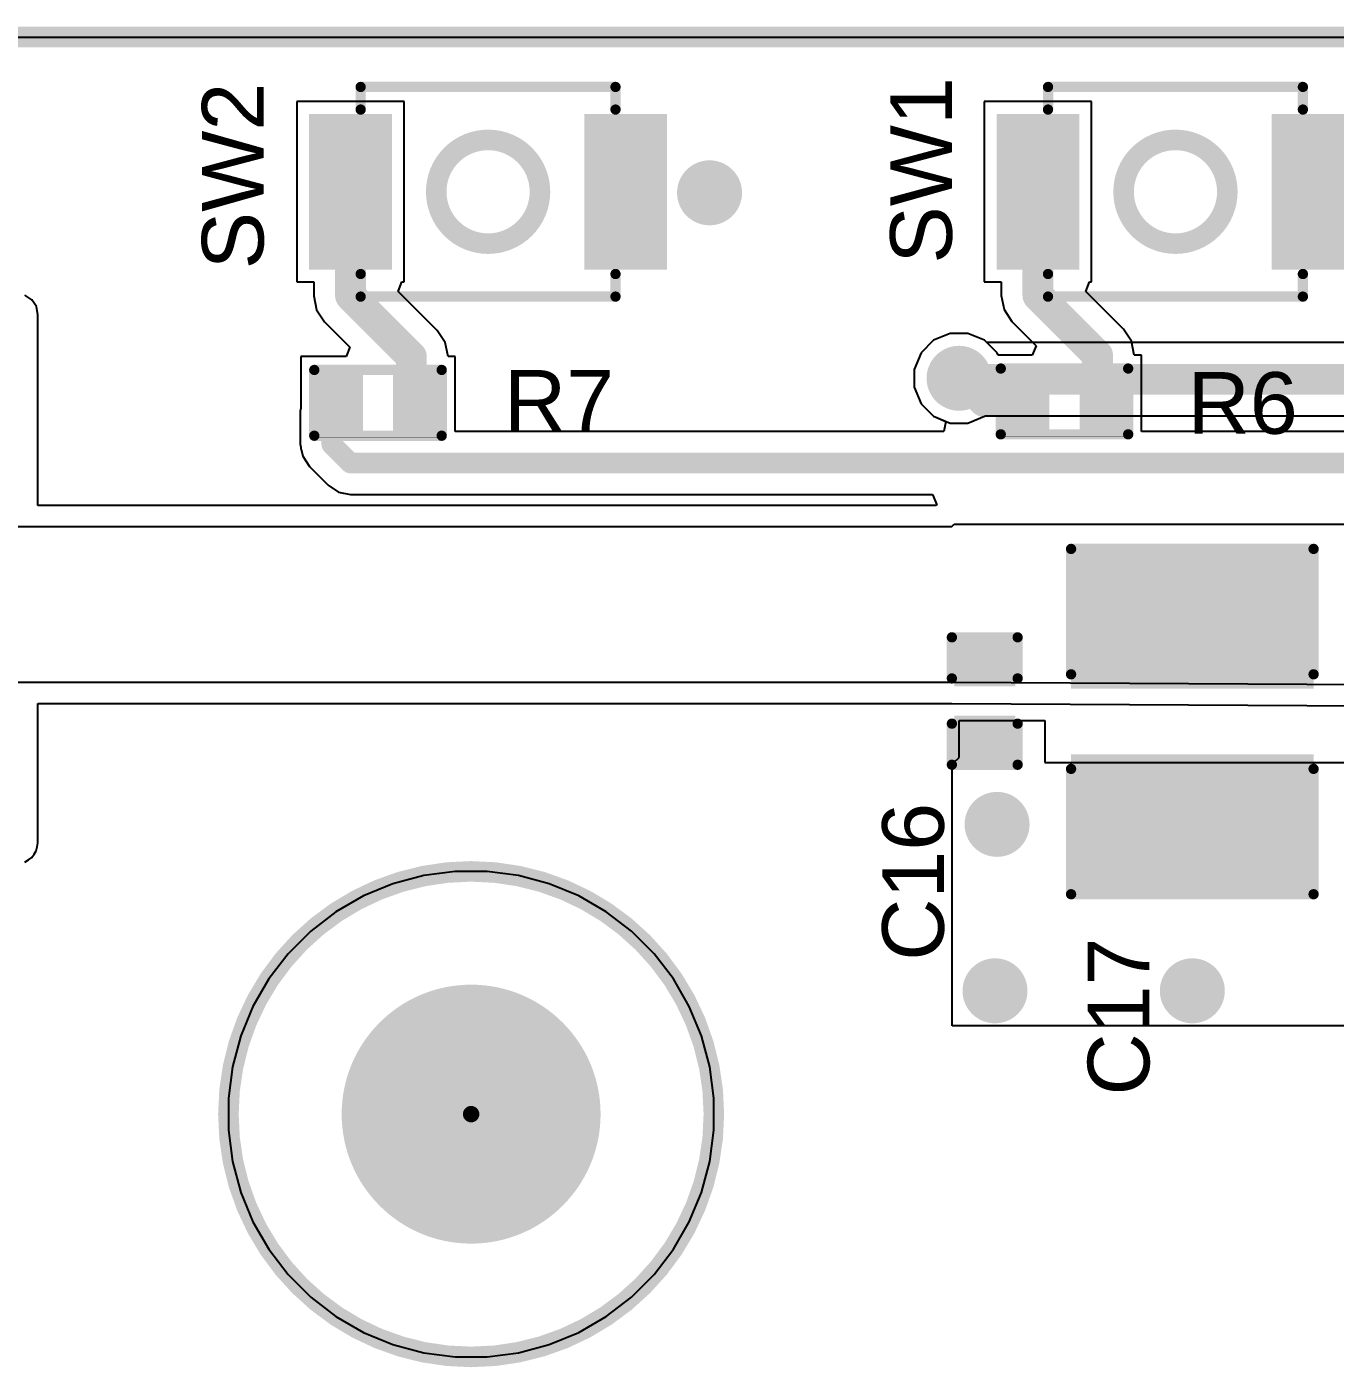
# Model space of a CAD drawing. Header units: inches. Extents: x -0.24 to 5.71, y -0.19 to 1.19.
# Drawn here: x 4.109 to 4.745, y 0.541 to 1.193 of the extents above; entities that cross this region are included whole.
import ezdxf

# ---------------------------------------------------------------- set-up
doc = ezdxf.new("R2010")
doc.units = ezdxf.units.IN
doc.header["$MEASUREMENT"] = 0
for name, color, linetype in [('Board Outline', 216, 'Continuous'), ('Bottom Layer', 5, 'Continuous'), ('Bottom Solder', 6, 'Continuous'), ('Pad Holes', 156, 'Continuous'), ('Top Layer', 1, 'Continuous'), ('Top Overlay', 2, 'Continuous'), ('Top Paste', 8, 'Continuous'), ('Top Solder', 216, 'Continuous'), ('Via Holes', 16, 'Continuous')]:
    doc.layers.add(name, color=color, linetype=linetype)
doc.styles.add('Arial', font='', dxfattribs={"height": 0.2})
doc.styles.get('Arial').set_extended_font_data('Arial')

# ---------------------------------------------------------------- blocks, each defined once
blk = doc.blocks.new('B3U_1000P_13')
at = {"layer": 'Top Layer'}
for points in [[(-0.08307, 0.03386), (-0.05079, 0.03386), (-0.05079, -0.03386), (-0.08307, -0.03386)], [(0.05079, 0.03386), (0.08307, 0.03386), (0.08307, -0.03386), (0.05079, -0.03386)]]:
    blk.add_hatch(color=1, dxfattribs=at).paths.add_polyline_path(points)
at = {"layer": 'Top Paste'}
for points in [[(-0.08307, 0.03386), (-0.05079, 0.03386), (-0.05079, -0.03386), (-0.08307, -0.03386)], [(0.05079, 0.03386), (0.08307, 0.03386), (0.08307, -0.03386), (0.05079, -0.03386)]]:
    blk.add_hatch(color=8, dxfattribs=at).paths.add_polyline_path(points)
at = {"layer": 'Top Solder'}
for points in [[(-0.08707, 0.03786), (-0.04679, 0.03786), (-0.04679, -0.03786), (-0.08707, -0.03786)], [(0.04679, 0.03786), (0.08707, 0.03786), (0.08707, -0.03786), (0.04679, -0.03786)]]:
    blk.add_hatch(color=216, dxfattribs=at).paths.add_polyline_path(points)
at = {"layer": 'Top Overlay'}
for points in [[(-0.062, 0.051, 0.005, 0.005, 0), (0.062, 0.051, 0.005, 0.005, 0)], [(-0.062, 0.04, 0.005, 0.005, 0), (-0.062, 0.051, 0.005, 0.005, 0)], [(0.062, 0.04, 0.005, 0.005, 0), (0.062, 0.051, 0.005, 0.005, 0)], [(-0.062, -0.051, 0.005, 0.005, 0), (-0.062, -0.04, 0.005, 0.005, 0)], [(0.062, -0.051, 0.005, 0.005, 0), (0.062, -0.04, 0.005, 0.005, 0)], [(-0.062, -0.051, 0.005, 0.005, 0), (0.062, -0.051, 0.005, 0.005, 0)]]:
    blk.add_lwpolyline(points, format="xyseb", dxfattribs=at)
for points in [[(-0.06325, 0.051, 0.0025, 0.0025, 1), (-0.06075, 0.051, 0.0025, 0.0025, 1)], [(-0.06325, 0.051, 0.0025, 0.0025, 1), (-0.06075, 0.051, 0.0025, 0.0025, 1)], [(0.06075, 0.051, 0.0025, 0.0025, 1), (0.06325, 0.051, 0.0025, 0.0025, 1)], [(0.06075, 0.051, 0.0025, 0.0025, 1), (0.06325, 0.051, 0.0025, 0.0025, 1)], [(-0.06325, 0.04, 0.0025, 0.0025, 1), (-0.06075, 0.04, 0.0025, 0.0025, 1)], [(0.06075, 0.04, 0.0025, 0.0025, 1), (0.06325, 0.04, 0.0025, 0.0025, 1)], [(0.02524, 0, 0.01, 0.01, 1), (-0.02524, 0, 0.01, 0.01, 1)], [(-0.02774, 0, 0.005, 0.005, 1), (-0.02274, 0, 0.005, 0.005, 1)], [(0.02274, 0, 0.005, 0.005, 1), (0.02774, 0, 0.005, 0.005, 1)], [(-0.06325, -0.04, 0.0025, 0.0025, 1), (-0.06075, -0.04, 0.0025, 0.0025, 1)], [(0.06075, -0.04, 0.0025, 0.0025, 1), (0.06325, -0.04, 0.0025, 0.0025, 1)], [(-0.06325, -0.051, 0.0025, 0.0025, 1), (-0.06075, -0.051, 0.0025, 0.0025, 1)], [(-0.06325, -0.051, 0.0025, 0.0025, 1), (-0.06075, -0.051, 0.0025, 0.0025, 1)], [(0.06075, -0.051, 0.0025, 0.0025, 1), (0.06325, -0.051, 0.0025, 0.0025, 1)], [(0.06075, -0.051, 0.0025, 0.0025, 1), (0.06325, -0.051, 0.0025, 0.0025, 1)]]:
    blk.add_lwpolyline(points, format="xyseb", close=True, dxfattribs=at)
blk = doc.blocks.new('B3U_1000P_14')
at = {"layer": 'Top Layer'}
for points in [[(-0.08307, 0.03386), (-0.05079, 0.03386), (-0.05079, -0.03386), (-0.08307, -0.03386)], [(0.05079, 0.03386), (0.08307, 0.03386), (0.08307, -0.03386), (0.05079, -0.03386)]]:
    blk.add_hatch(color=1, dxfattribs=at).paths.add_polyline_path(points)
at = {"layer": 'Top Paste'}
for points in [[(-0.08307, 0.03386), (-0.05079, 0.03386), (-0.05079, -0.03386), (-0.08307, -0.03386)], [(0.05079, 0.03386), (0.08307, 0.03386), (0.08307, -0.03386), (0.05079, -0.03386)]]:
    blk.add_hatch(color=8, dxfattribs=at).paths.add_polyline_path(points)
at = {"layer": 'Top Solder'}
for points in [[(-0.08707, 0.03786), (-0.04679, 0.03786), (-0.04679, -0.03786), (-0.08707, -0.03786)], [(0.04679, 0.03786), (0.08707, 0.03786), (0.08707, -0.03786), (0.04679, -0.03786)]]:
    blk.add_hatch(color=216, dxfattribs=at).paths.add_polyline_path(points)
at = {"layer": 'Top Overlay'}
for points in [[(-0.062, 0.051, 0.005, 0.005, 0), (0.062, 0.051, 0.005, 0.005, 0)], [(-0.062, 0.04, 0.005, 0.005, 0), (-0.062, 0.051, 0.005, 0.005, 0)], [(0.062, 0.04, 0.005, 0.005, 0), (0.062, 0.051, 0.005, 0.005, 0)], [(-0.062, -0.051, 0.005, 0.005, 0), (-0.062, -0.04, 0.005, 0.005, 0)], [(0.062, -0.051, 0.005, 0.005, 0), (0.062, -0.04, 0.005, 0.005, 0)], [(-0.062, -0.051, 0.005, 0.005, 0), (0.062, -0.051, 0.005, 0.005, 0)]]:
    blk.add_lwpolyline(points, format="xyseb", dxfattribs=at)
for points in [[(-0.06325, 0.051, 0.0025, 0.0025, 1), (-0.06075, 0.051, 0.0025, 0.0025, 1)], [(-0.06325, 0.051, 0.0025, 0.0025, 1), (-0.06075, 0.051, 0.0025, 0.0025, 1)], [(0.06075, 0.051, 0.0025, 0.0025, 1), (0.06325, 0.051, 0.0025, 0.0025, 1)], [(0.06075, 0.051, 0.0025, 0.0025, 1), (0.06325, 0.051, 0.0025, 0.0025, 1)], [(-0.06325, 0.04, 0.0025, 0.0025, 1), (-0.06075, 0.04, 0.0025, 0.0025, 1)], [(0.06075, 0.04, 0.0025, 0.0025, 1), (0.06325, 0.04, 0.0025, 0.0025, 1)], [(0.02524, 0, 0.01, 0.01, 1), (-0.02524, 0, 0.01, 0.01, 1)], [(-0.02774, 0, 0.005, 0.005, 1), (-0.02274, 0, 0.005, 0.005, 1)], [(0.02274, 0, 0.005, 0.005, 1), (0.02774, 0, 0.005, 0.005, 1)], [(-0.06325, -0.04, 0.0025, 0.0025, 1), (-0.06075, -0.04, 0.0025, 0.0025, 1)], [(0.06075, -0.04, 0.0025, 0.0025, 1), (0.06325, -0.04, 0.0025, 0.0025, 1)], [(-0.06325, -0.051, 0.0025, 0.0025, 1), (-0.06075, -0.051, 0.0025, 0.0025, 1)], [(-0.06325, -0.051, 0.0025, 0.0025, 1), (-0.06075, -0.051, 0.0025, 0.0025, 1)], [(0.06075, -0.051, 0.0025, 0.0025, 1), (0.06325, -0.051, 0.0025, 0.0025, 1)], [(0.06075, -0.051, 0.0025, 0.0025, 1), (0.06325, -0.051, 0.0025, 0.0025, 1)]]:
    blk.add_lwpolyline(points, format="xyseb", close=True, dxfattribs=at)
blk = doc.blocks.new('R___0402_30')
at = {"layer": 'Top Layer'}
for points in [[(-0.0275, -0.0125), (-0.0275, 0.0125), (-0.0095, 0.0125), (-0.0095, -0.0125)], [(0.0095, -0.0125), (0.0095, 0.0125), (0.0275, 0.0125), (0.0275, -0.0125)]]:
    blk.add_hatch(color=1, dxfattribs=at).paths.add_polyline_path(points)
at = {"layer": 'Top Paste'}
for points in [[(-0.0275, -0.0125), (-0.0275, 0.0125), (-0.0095, 0.0125), (-0.0095, -0.0125)], [(0.0095, -0.0125), (0.0095, 0.0125), (0.0275, 0.0125), (0.0275, -0.0125)]]:
    blk.add_hatch(color=8, dxfattribs=at).paths.add_polyline_path(points)
at = {"layer": 'Top Solder'}
for points in [[(-0.02967, -0.01467), (-0.02967, 0.01467), (-0.00733, 0.01467), (-0.00733, -0.01467)], [(0.00733, -0.01467), (0.00733, 0.01467), (0.02967, 0.01467), (0.02967, -0.01467)]]:
    blk.add_hatch(color=216, dxfattribs=at).paths.add_polyline_path(points)
at = {"layer": 'Top Overlay'}
for points in [[(-0.031, 0.016, 0.005, 0.005, 0), (0.031, 0.016, 0.005, 0.005, 0)], [(-0.031, -0.016, 0.005, 0.005, 0), (-0.031, 0.016, 0.005, 0.005, 0)], [(0.031, -0.016, 0.005, 0.005, 0), (0.031, 0.016, 0.005, 0.005, 0)], [(-0.031, -0.016, 0.005, 0.005, 0), (0.031, -0.016, 0.005, 0.005, 0)], [(-0.032, -0.017, 0.000127, 0.000127, 0), (0.032, -0.017, 0.000127, 0.000127, 0)]]:
    blk.add_lwpolyline(points, format="xyseb", dxfattribs=at)
for points in [[(-0.03225, 0.016, 0.0025, 0.0025, 1), (-0.02975, 0.016, 0.0025, 0.0025, 1)], [(-0.03225, 0.016, 0.0025, 0.0025, 1), (-0.02975, 0.016, 0.0025, 0.0025, 1)], [(0.02975, 0.016, 0.0025, 0.0025, 1), (0.03225, 0.016, 0.0025, 0.0025, 1)], [(0.02975, 0.016, 0.0025, 0.0025, 1), (0.03225, 0.016, 0.0025, 0.0025, 1)], [(-0.03225, -0.016, 0.0025, 0.0025, 1), (-0.02975, -0.016, 0.0025, 0.0025, 1)], [(-0.03225, -0.016, 0.0025, 0.0025, 1), (-0.02975, -0.016, 0.0025, 0.0025, 1)], [(-0.03203, -0.017, 0.0000635, 0.0000635, 1), (-0.03197, -0.017, 0.0000635, 0.0000635, 1)], [(0.02975, -0.016, 0.0025, 0.0025, 1), (0.03225, -0.016, 0.0025, 0.0025, 1)], [(0.02975, -0.016, 0.0025, 0.0025, 1), (0.03225, -0.016, 0.0025, 0.0025, 1)], [(0.03197, -0.017, 0.0000635, 0.0000635, 1), (0.03203, -0.017, 0.0000635, 0.0000635, 1)]]:
    blk.add_lwpolyline(points, format="xyseb", close=True, dxfattribs=at)
blk = doc.blocks.new('R___0402_31')
at = {"layer": 'Top Layer'}
for points in [[(-0.0275, -0.0125), (-0.0275, 0.0125), (-0.0095, 0.0125), (-0.0095, -0.0125)], [(0.0095, -0.0125), (0.0095, 0.0125), (0.0275, 0.0125), (0.0275, -0.0125)]]:
    blk.add_hatch(color=1, dxfattribs=at).paths.add_polyline_path(points)
at = {"layer": 'Top Paste'}
for points in [[(-0.0275, -0.0125), (-0.0275, 0.0125), (-0.0095, 0.0125), (-0.0095, -0.0125)], [(0.0095, -0.0125), (0.0095, 0.0125), (0.0275, 0.0125), (0.0275, -0.0125)]]:
    blk.add_hatch(color=8, dxfattribs=at).paths.add_polyline_path(points)
at = {"layer": 'Top Solder'}
for points in [[(-0.02967, -0.01467), (-0.02967, 0.01467), (-0.00733, 0.01467), (-0.00733, -0.01467)], [(0.00733, -0.01467), (0.00733, 0.01467), (0.02967, 0.01467), (0.02967, -0.01467)]]:
    blk.add_hatch(color=216, dxfattribs=at).paths.add_polyline_path(points)
at = {"layer": 'Top Overlay'}
for points in [[(-0.031, 0.016, 0.005, 0.005, 0), (0.031, 0.016, 0.005, 0.005, 0)], [(-0.031, -0.016, 0.005, 0.005, 0), (-0.031, 0.016, 0.005, 0.005, 0)], [(0.031, -0.016, 0.005, 0.005, 0), (0.031, 0.016, 0.005, 0.005, 0)], [(-0.031, -0.016, 0.005, 0.005, 0), (0.031, -0.016, 0.005, 0.005, 0)], [(-0.032, -0.017, 0.000127, 0.000127, 0), (0.032, -0.017, 0.000127, 0.000127, 0)]]:
    blk.add_lwpolyline(points, format="xyseb", dxfattribs=at)
for points in [[(-0.03225, 0.016, 0.0025, 0.0025, 1), (-0.02975, 0.016, 0.0025, 0.0025, 1)], [(-0.03225, 0.016, 0.0025, 0.0025, 1), (-0.02975, 0.016, 0.0025, 0.0025, 1)], [(0.02975, 0.016, 0.0025, 0.0025, 1), (0.03225, 0.016, 0.0025, 0.0025, 1)], [(0.02975, 0.016, 0.0025, 0.0025, 1), (0.03225, 0.016, 0.0025, 0.0025, 1)], [(-0.03225, -0.016, 0.0025, 0.0025, 1), (-0.02975, -0.016, 0.0025, 0.0025, 1)], [(-0.03225, -0.016, 0.0025, 0.0025, 1), (-0.02975, -0.016, 0.0025, 0.0025, 1)], [(-0.03203, -0.017, 0.0000635, 0.0000635, 1), (-0.03197, -0.017, 0.0000635, 0.0000635, 1)], [(0.02975, -0.016, 0.0025, 0.0025, 1), (0.03225, -0.016, 0.0025, 0.0025, 1)], [(0.02975, -0.016, 0.0025, 0.0025, 1), (0.03225, -0.016, 0.0025, 0.0025, 1)], [(0.03197, -0.017, 0.0000635, 0.0000635, 1), (0.03203, -0.017, 0.0000635, 0.0000635, 1)]]:
    blk.add_lwpolyline(points, format="xyseb", close=True, dxfattribs=at)
blk = doc.blocks.new('C___1210_54')
at = {"layer": 'Top Layer'}
for points in [[(-0.08, 0.055), (-0.02, 0.055), (-0.02, -0.055), (-0.08, -0.055)], [(0.02, 0.055), (0.08, 0.055), (0.08, -0.055), (0.02, -0.055)]]:
    blk.add_hatch(color=1, dxfattribs=at).paths.add_polyline_path(points)
at = {"layer": 'Top Paste'}
for points in [[(-0.08, 0.055), (-0.02, 0.055), (-0.02, -0.055), (-0.08, -0.055)], [(0.02, 0.055), (0.08, 0.055), (0.08, -0.055), (0.02, -0.055)]]:
    blk.add_hatch(color=8, dxfattribs=at).paths.add_polyline_path(points)
at = {"layer": 'Top Solder'}
for points in [[(-0.084, 0.059), (-0.016, 0.059), (-0.016, -0.059), (-0.084, -0.059)], [(0.016, 0.059), (0.084, 0.059), (0.084, -0.059), (0.016, -0.059)]]:
    blk.add_hatch(color=216, dxfattribs=at).paths.add_polyline_path(points)
at = {"layer": 'Top Overlay'}
for points in [[(-0.084, 0.059, 0.005, 0.005, 0), (-0.084, -0.059, 0.005, 0.005, 0)], [(-0.084, 0.059, 0.005, 0.005, 0), (-0.023, 0.059, 0.005, 0.005, 0)], [(0.023, 0.059, 0.005, 0.005, 0), (0.084, 0.059, 0.005, 0.005, 0)], [(0.084, 0.059, 0.005, 0.005, 0), (0.084, -0.059, 0.005, 0.005, 0)], [(-0.084, -0.059, 0.005, 0.005, 0), (-0.023, -0.059, 0.005, 0.005, 0)], [(0.023, -0.059, 0.005, 0.005, 0), (0.084, -0.059, 0.005, 0.005, 0)]]:
    blk.add_lwpolyline(points, format="xyseb", dxfattribs=at)
for points in [[(-0.08525, 0.059, 0.0025, 0.0025, 1), (-0.08275, 0.059, 0.0025, 0.0025, 1)], [(-0.08525, 0.059, 0.0025, 0.0025, 1), (-0.08275, 0.059, 0.0025, 0.0025, 1)], [(-0.02425, 0.059, 0.0025, 0.0025, 1), (-0.02175, 0.059, 0.0025, 0.0025, 1)], [(0.02175, 0.059, 0.0025, 0.0025, 1), (0.02425, 0.059, 0.0025, 0.0025, 1)], [(0.08275, 0.059, 0.0025, 0.0025, 1), (0.08525, 0.059, 0.0025, 0.0025, 1)], [(0.08275, 0.059, 0.0025, 0.0025, 1), (0.08525, 0.059, 0.0025, 0.0025, 1)], [(-0.08525, -0.059, 0.0025, 0.0025, 1), (-0.08275, -0.059, 0.0025, 0.0025, 1)], [(-0.08525, -0.059, 0.0025, 0.0025, 1), (-0.08275, -0.059, 0.0025, 0.0025, 1)], [(-0.02425, -0.059, 0.0025, 0.0025, 1), (-0.02175, -0.059, 0.0025, 0.0025, 1)], [(0.02175, -0.059, 0.0025, 0.0025, 1), (0.02425, -0.059, 0.0025, 0.0025, 1)], [(0.08275, -0.059, 0.0025, 0.0025, 1), (0.08525, -0.059, 0.0025, 0.0025, 1)], [(0.08275, -0.059, 0.0025, 0.0025, 1), (0.08525, -0.059, 0.0025, 0.0025, 1)]]:
    blk.add_lwpolyline(points, format="xyseb", close=True, dxfattribs=at)
blk = doc.blocks.new('C___0402_55')
at = {"layer": 'Top Layer'}
for points in [[(-0.0275, -0.0125), (-0.0275, 0.0125), (-0.0095, 0.0125), (-0.0095, -0.0125)], [(0.0095, -0.0125), (0.0095, 0.0125), (0.0275, 0.0125), (0.0275, -0.0125)]]:
    blk.add_hatch(color=1, dxfattribs=at).paths.add_polyline_path(points)
at = {"layer": 'Top Paste'}
for points in [[(-0.0275, -0.0125), (-0.0275, 0.0125), (-0.0095, 0.0125), (-0.0095, -0.0125)], [(0.0095, -0.0125), (0.0095, 0.0125), (0.0275, 0.0125), (0.0275, -0.0125)]]:
    blk.add_hatch(color=8, dxfattribs=at).paths.add_polyline_path(points)
at = {"layer": 'Top Solder'}
for points in [[(-0.02986, -0.01486), (-0.02986, 0.01486), (-0.00714, 0.01486), (-0.00714, -0.01486)], [(0.00714, -0.01486), (0.00714, 0.01486), (0.02986, 0.01486), (0.02986, -0.01486)]]:
    blk.add_hatch(color=216, dxfattribs=at).paths.add_polyline_path(points)
at = {"layer": 'Top Overlay'}
for points in [[(-0.031, 0.016, 0.005, 0.005, 0), (-0.011, 0.016, 0.005, 0.005, 0)], [(-0.031, 0.016, 0.005, 0.005, 0), (-0.031, -0.016, 0.005, 0.005, 0)], [(0.011, 0.016, 0.005, 0.005, 0), (0.031, 0.016, 0.005, 0.005, 0)], [(0.031, 0.016, 0.005, 0.005, 0), (0.031, -0.016, 0.005, 0.005, 0)], [(-0.031, -0.016, 0.005, 0.005, 0), (-0.011, -0.016, 0.005, 0.005, 0)], [(0.011, -0.016, 0.005, 0.005, 0), (0.031, -0.016, 0.005, 0.005, 0)]]:
    blk.add_lwpolyline(points, format="xyseb", dxfattribs=at)
for points in [[(-0.03225, 0.016, 0.0025, 0.0025, 1), (-0.02975, 0.016, 0.0025, 0.0025, 1)], [(-0.03225, 0.016, 0.0025, 0.0025, 1), (-0.02975, 0.016, 0.0025, 0.0025, 1)], [(-0.01225, 0.016, 0.0025, 0.0025, 1), (-0.00975, 0.016, 0.0025, 0.0025, 1)], [(0.00975, 0.016, 0.0025, 0.0025, 1), (0.01225, 0.016, 0.0025, 0.0025, 1)], [(0.02975, 0.016, 0.0025, 0.0025, 1), (0.03225, 0.016, 0.0025, 0.0025, 1)], [(0.02975, 0.016, 0.0025, 0.0025, 1), (0.03225, 0.016, 0.0025, 0.0025, 1)], [(-0.03225, -0.016, 0.0025, 0.0025, 1), (-0.02975, -0.016, 0.0025, 0.0025, 1)], [(-0.03225, -0.016, 0.0025, 0.0025, 1), (-0.02975, -0.016, 0.0025, 0.0025, 1)], [(-0.01225, -0.016, 0.0025, 0.0025, 1), (-0.00975, -0.016, 0.0025, 0.0025, 1)], [(0.00975, -0.016, 0.0025, 0.0025, 1), (0.01225, -0.016, 0.0025, 0.0025, 1)], [(0.02975, -0.016, 0.0025, 0.0025, 1), (0.03225, -0.016, 0.0025, 0.0025, 1)], [(0.02975, -0.016, 0.0025, 0.0025, 1), (0.03225, -0.016, 0.0025, 0.0025, 1)]]:
    blk.add_lwpolyline(points, format="xyseb", close=True, dxfattribs=at)

msp = doc.modelspace()

# ---------------------------------------------------------------- hatches: boundary and pattern name
at = {"layer": 'Bottom Layer'}
h = msp.add_hatch(color=5, dxfattribs=at)
edge = h.paths.add_edge_path()
edge.add_arc((4.441, 1.11224), 0.01181, 0, 360)
h = msp.add_hatch(color=5, dxfattribs=at)
edge = h.paths.add_edge_path()
edge.add_arc((4.56241, 1.022), 0.01181, 0, 360)
h = msp.add_hatch(color=5, dxfattribs=at)
edge = h.paths.add_edge_path()
edge.add_arc((4.5809, 0.80498), 0.01181, 0, 360)
h = msp.add_hatch(color=5, dxfattribs=at)
edge = h.paths.add_edge_path()
edge.add_arc((4.5799, 0.724), 0.01181, 0, 360)
h = msp.add_hatch(color=5, dxfattribs=at)
edge = h.paths.add_edge_path()
edge.add_arc((4.67591, 0.724), 0.01181, 0, 360)
at = {"layer": 'Bottom Solder'}
h = msp.add_hatch(color=6, dxfattribs=at)
edge = h.paths.add_edge_path()
edge.add_arc((4.441, 1.11224), 0.01581, 0, 360)
h = msp.add_hatch(color=6, dxfattribs=at)
edge = h.paths.add_edge_path()
edge.add_arc((4.56241, 1.022), 0.01581, 0, 360)
h = msp.add_hatch(color=6, dxfattribs=at)
edge = h.paths.add_edge_path()
edge.add_arc((4.5809, 0.80498), 0.01581, 0, 360)
h = msp.add_hatch(color=6, dxfattribs=at)
edge = h.paths.add_edge_path()
edge.add_arc((4.5799, 0.724), 0.01581, 0, 360)
h = msp.add_hatch(color=6, dxfattribs=at)
edge = h.paths.add_edge_path()
edge.add_arc((4.67591, 0.724), 0.01581, 0, 360)
h = msp.add_hatch(color=6, dxfattribs=at)
edge = h.paths.add_edge_path()
edge.add_arc((4.325, 0.664), 0.004, 0, 360)
at = {"layer": 'Pad Holes'}
h = msp.add_hatch(color=7, dxfattribs=at)
edge = h.paths.add_edge_path()
edge.add_arc((4.325, 0.664), 0.06299, 0, 360)
at = {"layer": 'Top Layer'}
h = msp.add_hatch(color=1, dxfattribs=at)
edge = h.paths.add_edge_path()
edge.add_arc((4.441, 1.11224), 0.01181, 0, 360)
h = msp.add_hatch(color=1, dxfattribs=at)
edge = h.paths.add_edge_path()
edge.add_arc((4.56241, 1.022), 0.01181, 0, 360)
h = msp.add_hatch(color=1, dxfattribs=at)
edge = h.paths.add_edge_path()
edge.add_arc((4.5809, 0.80498), 0.01181, 0, 360)
h = msp.add_hatch(color=1, dxfattribs=at)
edge = h.paths.add_edge_path()
edge.add_arc((4.5799, 0.724), 0.01181, 0, 360)
h = msp.add_hatch(color=1, dxfattribs=at)
edge = h.paths.add_edge_path()
edge.add_arc((4.67591, 0.724), 0.01181, 0, 360)
at = {"layer": 'Top Solder'}
h = msp.add_hatch(color=216, dxfattribs=at)
edge = h.paths.add_edge_path()
edge.add_arc((4.441, 1.11224), 0.01581, 0, 360)
h = msp.add_hatch(color=216, dxfattribs=at)
edge = h.paths.add_edge_path()
edge.add_arc((4.56241, 1.022), 0.01581, 0, 360)
h = msp.add_hatch(color=216, dxfattribs=at)
edge = h.paths.add_edge_path()
edge.add_arc((4.5809, 0.80498), 0.01581, 0, 360)
h = msp.add_hatch(color=216, dxfattribs=at)
edge = h.paths.add_edge_path()
edge.add_arc((4.5799, 0.724), 0.01581, 0, 360)
h = msp.add_hatch(color=216, dxfattribs=at)
edge = h.paths.add_edge_path()
edge.add_arc((4.67591, 0.724), 0.01581, 0, 360)
h = msp.add_hatch(color=216, dxfattribs=at)
edge = h.paths.add_edge_path()
edge.add_arc((4.325, 0.664), 0.004, 0, 360)
at = {"layer": 'Via Holes'}
h = msp.add_hatch(color=7, dxfattribs=at)
edge = h.paths.add_edge_path()
edge.add_arc((4.441, 1.11224), 0.00591, 0, 360)
h = msp.add_hatch(color=7, dxfattribs=at)
edge = h.paths.add_edge_path()
edge.add_arc((4.56241, 1.022), 0.00591, 0, 360)
h = msp.add_hatch(color=7, dxfattribs=at)
edge = h.paths.add_edge_path()
edge.add_arc((4.5809, 0.80498), 0.00591, 0, 360)
h = msp.add_hatch(color=7, dxfattribs=at)
edge = h.paths.add_edge_path()
edge.add_arc((4.5799, 0.724), 0.00591, 0, 360)
h = msp.add_hatch(color=7, dxfattribs=at)
edge = h.paths.add_edge_path()
edge.add_arc((4.67591, 0.724), 0.00591, 0, 360)

# ---------------------------------------------------------------- linework, layer by layer
at = {"layer": 'Board Outline'}
for points in [[(0.00026, 1.188, 0.01, 0.01, 0), (5.709, 1.188, 0.01, 0.01, 0)], [(0.00026, 1.188, 0.008, 0.008, 0), (5.709, 1.188, 0.008, 0.008, 0)]]:
    msp.add_lwpolyline(points, format="xyseb", dxfattribs=at)
at = {"layer": 'Bottom Layer'}
for p, q in [((0.00026, 1.188), (5.42971, 1.188)), ((4.55807, 1.04381), (4.55005, 1.04049)), ((4.56675, 1.04381), (4.55807, 1.04381)), ((4.57476, 1.04049), (4.56675, 1.04381)), ((4.55005, 1.04049), (4.54392, 1.03435)), ((4.57588, 1.03937), (4.57476, 1.04049)), ((5.27531, 1.03937), (4.57588, 1.03937)), ((4.54392, 1.03435), (4.5406, 1.02634)), ((4.5406, 1.02634), (4.5406, 1.01766)), ((4.5406, 1.01766), (4.54392, 1.00965)), ((4.54392, 1.00965), (4.55005, 1.00351)), ((4.55005, 1.00351), (4.55807, 1.00019)), ((4.55807, 1.00019), (4.56675, 1.00019)), ((4.56675, 1.00019), (4.57476, 1.00351)), ((4.57476, 1.00351), (4.57493, 1.00368)), ((4.57493, 1.00368), (4.8444, 1.00368)), ((4.28695, 0.77608), (4.27265, 0.77016)), ((4.28695, 0.77608), (4.27265, 0.77016)), ((4.30191, 0.78009), (4.28695, 0.77608)), ((4.30191, 0.78009), (4.28695, 0.77608)), ((4.31726, 0.78211), (4.30191, 0.78009)), ((4.31726, 0.78211), (4.30191, 0.78009)), ((4.325, 0.78211), (4.31726, 0.78211)), ((4.33274, 0.78211), (4.31726, 0.78211)), ((4.33274, 0.78211), (4.325, 0.78211)), ((4.34809, 0.78009), (4.33274, 0.78211)), ((4.34809, 0.78009), (4.33274, 0.78211)), ((4.36305, 0.77608), (4.34809, 0.78009)), ((4.36305, 0.77608), (4.34809, 0.78009)), ((4.37735, 0.77016), (4.36305, 0.77608)), ((4.37735, 0.77016), (4.36305, 0.77608)), ((4.27265, 0.77016), (4.25924, 0.76242)), ((4.27265, 0.77016), (4.25924, 0.76242)), ((4.39076, 0.76242), (4.37735, 0.77016)), ((4.39076, 0.76242), (4.37735, 0.77016)), ((4.25924, 0.76242), (4.24696, 0.75299)), ((4.25924, 0.76242), (4.24696, 0.75299)), ((4.40304, 0.75299), (4.39076, 0.76242)), ((4.40304, 0.75299), (4.39076, 0.76242)), ((4.24696, 0.75299), (4.23601, 0.74204)), ((4.24696, 0.75299), (4.23601, 0.74204)), ((4.41399, 0.74204), (4.40304, 0.75299)), ((4.41399, 0.74204), (4.40304, 0.75299)), ((4.23601, 0.74204), (4.22658, 0.72976)), ((4.23601, 0.74204), (4.22658, 0.72976)), ((4.42342, 0.72976), (4.41399, 0.74204)), ((4.42342, 0.72976), (4.41399, 0.74204)), ((4.22658, 0.72976), (4.21884, 0.71635)), ((4.22658, 0.72976), (4.21884, 0.71635)), ((4.43116, 0.71635), (4.42342, 0.72976)), ((4.43116, 0.71635), (4.42342, 0.72976)), ((4.21884, 0.71635), (4.21292, 0.70205)), ((4.21884, 0.71635), (4.21292, 0.70205)), ((4.43708, 0.70205), (4.43116, 0.71635)), ((4.43708, 0.70205), (4.43116, 0.71635)), ((4.21292, 0.70205), (4.20891, 0.68709)), ((4.21292, 0.70205), (4.20891, 0.68709)), ((4.44109, 0.68709), (4.43708, 0.70205)), ((4.44109, 0.68709), (4.43708, 0.70205)), ((4.20891, 0.68709), (4.20689, 0.67174)), ((4.20891, 0.68709), (4.20689, 0.67174)), ((4.44311, 0.67174), (4.44109, 0.68709)), ((4.44311, 0.67174), (4.44109, 0.68709)), ((4.20689, 0.67174), (4.20689, 0.664)), ((4.20689, 0.67174), (4.20689, 0.65626)), ((4.44311, 0.664), (4.44311, 0.67174)), ((4.44311, 0.65626), (4.44311, 0.67174)), ((4.20689, 0.664), (4.20689, 0.664)), ((4.20689, 0.664), (4.20689, 0.65626)), ((4.44311, 0.65626), (4.44311, 0.664)), ((4.20689, 0.65626), (4.20891, 0.64091)), ((4.20689, 0.65626), (4.20891, 0.64091)), ((4.44109, 0.64091), (4.44311, 0.65626)), ((4.44109, 0.64091), (4.44311, 0.65626)), ((4.20891, 0.64091), (4.21292, 0.62595)), ((4.20891, 0.64091), (4.21292, 0.62595)), ((4.43708, 0.62595), (4.44109, 0.64091)), ((4.43708, 0.62595), (4.44109, 0.64091)), ((4.21292, 0.62595), (4.21884, 0.61165)), ((4.21292, 0.62595), (4.21884, 0.61165)), ((4.43116, 0.61165), (4.43708, 0.62595)), ((4.43116, 0.61165), (4.43708, 0.62595)), ((4.21884, 0.61165), (4.22658, 0.59824)), ((4.21884, 0.61165), (4.22658, 0.59824)), ((4.42342, 0.59824), (4.43116, 0.61165)), ((4.42342, 0.59824), (4.43116, 0.61165)), ((4.22658, 0.59824), (4.23601, 0.58596)), ((4.22658, 0.59824), (4.23601, 0.58596)), ((4.41399, 0.58596), (4.42342, 0.59824)), ((4.41399, 0.58596), (4.42342, 0.59824)), ((4.23601, 0.58596), (4.24696, 0.57501)), ((4.23601, 0.58596), (4.24696, 0.57501)), ((4.40304, 0.57501), (4.41399, 0.58596)), ((4.40304, 0.57501), (4.41399, 0.58596)), ((4.24696, 0.57501), (4.25924, 0.56558)), ((4.24696, 0.57501), (4.25924, 0.56558)), ((4.39076, 0.56558), (4.40304, 0.57501)), ((4.39076, 0.56558), (4.40304, 0.57501)), ((4.25924, 0.56558), (4.27265, 0.55784)), ((4.25924, 0.56558), (4.27265, 0.55784)), ((4.37735, 0.55784), (4.39076, 0.56558)), ((4.37735, 0.55784), (4.39076, 0.56558)), ((4.27265, 0.55784), (4.28695, 0.55192)), ((4.27265, 0.55784), (4.28695, 0.55192)), ((4.36305, 0.55192), (4.37735, 0.55784)), ((4.36305, 0.55192), (4.37735, 0.55784)), ((4.28695, 0.55192), (4.30191, 0.54791)), ((4.28695, 0.55192), (4.30191, 0.54791)), ((4.30191, 0.54791), (4.31726, 0.54589)), ((4.30191, 0.54791), (4.31726, 0.54589)), ((4.33274, 0.54589), (4.34809, 0.54791)), ((4.33274, 0.54589), (4.34809, 0.54791)), ((4.34809, 0.54791), (4.36305, 0.55192)), ((4.34809, 0.54791), (4.36305, 0.55192)), ((4.31726, 0.54589), (4.325, 0.54589)), ((4.31726, 0.54589), (4.33274, 0.54589)), ((4.325, 0.54589), (4.33274, 0.54589))]:
    msp.add_line(p, q, dxfattribs=at)
for points in [[(4.56243, 1.02202, 0.015, 0.015, 0), (4.56293, 1.02152, 0.015, 0.015, 0)], [(4.56293, 1.02152, 0.015, 0.015, 0), (5.27531, 1.02152, 0.015, 0.015, 0)]]:
    msp.add_lwpolyline(points, format="xyseb", dxfattribs=at)
for points in [[(4.55868, 1.02202, 0.0075, 0.0075, 1), (4.56618, 1.02202, 0.0075, 0.0075, 1)], [(4.55918, 1.02152, 0.0075, 0.0075, 1), (4.56668, 1.02152, 0.0075, 0.0075, 1)], [(4.55918, 1.02152, 0.0075, 0.0075, 1), (4.56668, 1.02152, 0.0075, 0.0075, 1)]]:
    msp.add_lwpolyline(points, format="xyseb", close=True, dxfattribs=at)
at = {"layer": 'Top Layer'}
for p, q in [((0.00026, 1.188), (5.42971, 1.188)), ((4.29247, 1.1566), (4.24018, 1.1566)), ((4.24018, 1.1566), (4.24018, 1.06888)), ((4.29247, 1.06888), (4.29247, 1.1566)), ((4.62691, 1.1566), (4.57463, 1.1566)), ((4.57463, 1.1566), (4.57463, 1.06888)), ((4.62691, 1.06888), (4.62691, 1.1566)), ((4.24018, 1.06888), (4.24848, 1.06888)), ((4.24848, 1.06888), (4.24848, 1.06215)), ((4.28945, 1.06426), (4.29136, 1.06888)), ((4.30853, 1.04518), (4.28945, 1.06426)), ((4.29136, 1.06888), (4.29247, 1.06888)), ((4.57463, 1.06888), (4.58293, 1.06888)), ((4.58293, 1.06888), (4.58293, 1.06227)), ((4.62402, 1.06426), (4.62593, 1.06888)), ((4.64242, 1.04586), (4.62402, 1.06426)), ((4.62593, 1.06888), (4.62691, 1.06888)), ((4.11121, 1.06021), (4.1079, 1.06242)), ((4.11126, 1.06016), (4.11121, 1.06021)), ((4.11347, 1.05686), (4.11126, 1.06016)), ((4.11424, 1.05295), (4.11347, 1.05686)), ((4.24848, 1.06215), (4.24984, 1.05532)), ((4.58293, 1.06227), (4.58429, 1.05545)), ((4.11424, 0.96009), (4.11424, 1.05295)), ((4.24984, 1.05532), (4.25371, 1.04953)), ((4.58429, 1.05545), (4.58815, 1.04966)), ((4.25371, 1.04953), (4.26606, 1.03718)), ((4.3124, 1.03939), (4.30853, 1.04518)), ((4.55807, 1.04381), (4.55005, 1.04049)), ((4.56675, 1.04381), (4.55807, 1.04381)), ((4.57476, 1.04049), (4.56675, 1.04381)), ((4.58815, 1.04966), (4.59995, 1.03786)), ((4.64629, 1.04007), (4.64242, 1.04586)), ((4.26606, 1.03718), (4.26415, 1.03256)), ((4.31376, 1.03256), (4.3124, 1.03939)), ((4.55005, 1.04049), (4.54392, 1.03435)), ((4.5809, 1.03435), (4.57476, 1.04049)), ((4.59995, 1.03786), (4.59804, 1.03324)), ((4.64764, 1.03324), (4.64629, 1.04007)), ((4.26415, 1.03256), (4.24218, 1.03256)), ((4.24218, 1.03256), (4.24218, 1.00754)), ((4.31718, 1.03256), (4.31376, 1.03256)), ((4.31718, 0.99605), (4.31718, 1.03256)), ((4.54392, 1.03435), (4.5406, 1.02634)), ((4.58136, 1.03324), (4.5809, 1.03435)), ((4.59804, 1.03324), (4.58136, 1.03324)), ((4.6512, 1.03324), (4.64764, 1.03324)), ((4.6512, 0.99605), (4.6512, 1.03324)), ((4.5406, 1.02634), (4.5406, 1.01766)), ((4.5406, 1.01766), (4.54392, 1.00965)), ((4.24218, 1.00754), (4.24189, 1.00606)), ((4.24189, 1.00606), (4.24189, 0.98989)), ((4.54392, 1.00965), (4.55005, 1.00351)), ((4.55005, 1.00351), (4.556, 1.00105)), ((4.556, 1.00105), (4.555, 0.99605)), ((4.555, 0.99605), (4.31718, 0.99605)), ((4.84665, 0.99605), (4.6512, 0.99605)), ((4.24189, 0.98989), (4.24218, 0.98842)), ((4.24218, 0.98842), (4.24218, 0.98756)), ((4.24218, 0.98756), (4.24235, 0.98756)), ((4.24235, 0.98756), (4.24305, 0.98404)), ((4.24305, 0.98404), (4.24637, 0.97908)), ((4.24637, 0.97908), (4.25551, 0.96994)), ((4.25551, 0.96994), (4.26047, 0.96662)), ((4.26047, 0.96662), (4.26632, 0.96546)), ((4.26632, 0.96546), (4.54944, 0.96546)), ((4.54944, 0.96546), (4.55162, 0.96046)), ((4.55128, 0.96009), (4.11424, 0.96009)), ((4.55162, 0.96046), (4.55128, 0.96009)), ((4.10294, 0.94989), (4.55891, 0.94989)), ((4.55891, 0.94989), (4.56002, 0.95101)), ((4.56002, 0.95101), (4.56004, 0.95099)), ((4.56004, 0.95099), (4.86132, 0.95099)), ((4.55891, 0.87398), (4.101, 0.87398)), ((4.85777, 0.87227), (4.55891, 0.87398)), ((4.11424, 0.84935), (4.11424, 0.86379)), ((4.11424, 0.86379), (4.55888, 0.86379)), ((4.55888, 0.86379), (4.80408, 0.86238)), ((4.56241, 0.83758), (4.56241, 0.85548)), ((4.56241, 0.85548), (4.6042, 0.85548)), ((4.6042, 0.85548), (4.6042, 0.835)), ((4.1142, 0.79599), (4.11424, 0.84934)), ((4.11424, 0.84934), (4.11424, 0.84935)), ((4.11424, 0.84934), (4.11424, 0.84934)), ((4.559, 0.833), (4.55983, 0.835)), ((4.55983, 0.835), (4.56241, 0.83758)), ((4.6042, 0.835), (4.793, 0.835)), ((4.559, 0.707), (4.559, 0.833)), ((4.11381, 0.79406), (4.1142, 0.79599)), ((4.11121, 0.78879), (4.11232, 0.79046)), ((4.11232, 0.79046), (4.11342, 0.79209)), ((4.11342, 0.7921), (4.11381, 0.79406)), ((4.11342, 0.79209), (4.11342, 0.7921)), ((4.11342, 0.79209), (4.11342, 0.79209)), ((4.1079, 0.78658), (4.10957, 0.7877)), ((4.10957, 0.7877), (4.1112, 0.78878)), ((4.1112, 0.78878), (4.11121, 0.78879)), ((4.11121, 0.78879), (4.11121, 0.78879)), ((4.28695, 0.77608), (4.27265, 0.77016)), ((4.28695, 0.77608), (4.27265, 0.77016)), ((4.30191, 0.78009), (4.28695, 0.77608)), ((4.30191, 0.78009), (4.28695, 0.77608)), ((4.31726, 0.78211), (4.30191, 0.78009)), ((4.31726, 0.78211), (4.30191, 0.78009)), ((4.325, 0.78211), (4.31726, 0.78211)), ((4.33274, 0.78211), (4.31726, 0.78211)), ((4.33274, 0.78211), (4.325, 0.78211)), ((4.34809, 0.78009), (4.33274, 0.78211)), ((4.34809, 0.78009), (4.33274, 0.78211)), ((4.36305, 0.77608), (4.34809, 0.78009)), ((4.36305, 0.77608), (4.34809, 0.78009)), ((4.37735, 0.77016), (4.36305, 0.77608)), ((4.37735, 0.77016), (4.36305, 0.77608)), ((4.27265, 0.77016), (4.25924, 0.76242)), ((4.27265, 0.77016), (4.25924, 0.76242)), ((4.39076, 0.76242), (4.37735, 0.77016)), ((4.39076, 0.76242), (4.37735, 0.77016)), ((4.25924, 0.76242), (4.24696, 0.75299)), ((4.25924, 0.76242), (4.24696, 0.75299)), ((4.40304, 0.75299), (4.39076, 0.76242)), ((4.40304, 0.75299), (4.39076, 0.76242)), ((4.24696, 0.75299), (4.23601, 0.74204)), ((4.24696, 0.75299), (4.23601, 0.74204)), ((4.41399, 0.74204), (4.40304, 0.75299)), ((4.41399, 0.74204), (4.40304, 0.75299)), ((4.23601, 0.74204), (4.22658, 0.72976)), ((4.23601, 0.74204), (4.22658, 0.72976)), ((4.42342, 0.72976), (4.41399, 0.74204)), ((4.42342, 0.72976), (4.41399, 0.74204)), ((4.22658, 0.72976), (4.21884, 0.71635)), ((4.22658, 0.72976), (4.21884, 0.71635)), ((4.43116, 0.71635), (4.42342, 0.72976)), ((4.43116, 0.71635), (4.42342, 0.72976)), ((4.21884, 0.71635), (4.21292, 0.70205)), ((4.21884, 0.71635), (4.21292, 0.70205)), ((4.43708, 0.70205), (4.43116, 0.71635)), ((4.43708, 0.70205), (4.43116, 0.71635)), ((4.79045, 0.707), (4.559, 0.707)), ((4.21292, 0.70205), (4.20891, 0.68709)), ((4.21292, 0.70205), (4.20891, 0.68709)), ((4.44109, 0.68709), (4.43708, 0.70205)), ((4.44109, 0.68709), (4.43708, 0.70205)), ((4.20891, 0.68709), (4.20689, 0.67174)), ((4.20891, 0.68709), (4.20689, 0.67174)), ((4.44311, 0.67174), (4.44109, 0.68709)), ((4.44311, 0.67174), (4.44109, 0.68709)), ((4.20689, 0.67174), (4.20689, 0.664)), ((4.20689, 0.67174), (4.20689, 0.65626)), ((4.44311, 0.664), (4.44311, 0.67174)), ((4.44311, 0.65626), (4.44311, 0.67174)), ((4.20689, 0.664), (4.20689, 0.664)), ((4.20689, 0.664), (4.20689, 0.65626)), ((4.44311, 0.65626), (4.44311, 0.664)), ((4.20689, 0.65626), (4.20891, 0.64091)), ((4.20689, 0.65626), (4.20891, 0.64091)), ((4.44109, 0.64091), (4.44311, 0.65626)), ((4.44109, 0.64091), (4.44311, 0.65626)), ((4.20891, 0.64091), (4.21292, 0.62595)), ((4.20891, 0.64091), (4.21292, 0.62595)), ((4.43708, 0.62595), (4.44109, 0.64091)), ((4.43708, 0.62595), (4.44109, 0.64091)), ((4.21292, 0.62595), (4.21884, 0.61165)), ((4.21292, 0.62595), (4.21884, 0.61165)), ((4.43116, 0.61165), (4.43708, 0.62595)), ((4.43116, 0.61165), (4.43708, 0.62595)), ((4.21884, 0.61165), (4.22658, 0.59824)), ((4.21884, 0.61165), (4.22658, 0.59824)), ((4.42342, 0.59824), (4.43116, 0.61165)), ((4.42342, 0.59824), (4.43116, 0.61165)), ((4.22658, 0.59824), (4.23601, 0.58596)), ((4.22658, 0.59824), (4.23601, 0.58596)), ((4.41399, 0.58596), (4.42342, 0.59824)), ((4.41399, 0.58596), (4.42342, 0.59824)), ((4.23601, 0.58596), (4.24696, 0.57501)), ((4.23601, 0.58596), (4.24696, 0.57501)), ((4.40304, 0.57501), (4.41399, 0.58596)), ((4.40304, 0.57501), (4.41399, 0.58596)), ((4.24696, 0.57501), (4.25924, 0.56558)), ((4.24696, 0.57501), (4.25924, 0.56558)), ((4.39076, 0.56558), (4.40304, 0.57501)), ((4.39076, 0.56558), (4.40304, 0.57501)), ((4.25924, 0.56558), (4.27265, 0.55784)), ((4.25924, 0.56558), (4.27265, 0.55784)), ((4.37735, 0.55784), (4.39076, 0.56558)), ((4.37735, 0.55784), (4.39076, 0.56558)), ((4.27265, 0.55784), (4.28695, 0.55192)), ((4.27265, 0.55784), (4.28695, 0.55192)), ((4.36305, 0.55192), (4.37735, 0.55784)), ((4.36305, 0.55192), (4.37735, 0.55784)), ((4.28695, 0.55192), (4.30191, 0.54791)), ((4.28695, 0.55192), (4.30191, 0.54791)), ((4.30191, 0.54791), (4.31726, 0.54589)), ((4.30191, 0.54791), (4.31726, 0.54589)), ((4.33274, 0.54589), (4.34809, 0.54791)), ((4.33274, 0.54589), (4.34809, 0.54791)), ((4.34809, 0.54791), (4.36305, 0.55192)), ((4.34809, 0.54791), (4.36305, 0.55192)), ((4.31726, 0.54589), (4.325, 0.54589)), ((4.31726, 0.54589), (4.33274, 0.54589)), ((4.325, 0.54589), (4.33274, 0.54589))]:
    msp.add_line(p, q, dxfattribs=at)
for points in [[(4.26632, 1.06215, 0.015, 0.015, 0), (4.26632, 1.11274, 0.015, 0.015, 0)], [(4.60077, 1.06227, 0.015, 0.015, 0), (4.60077, 1.11274, 0.015, 0.015, 0)], [(4.26632, 1.06215, 0.015, 0.015, 0), (4.29591, 1.03256, 0.015, 0.015, 0)], [(4.60077, 1.06227, 0.015, 0.015, 0), (4.6298, 1.03324, 0.015, 0.015, 0)], [(4.29591, 1.01024, 0.015, 0.015, 0), (4.29591, 1.03256, 0.015, 0.015, 0)], [(4.6298, 1.0081, 0.015, 0.015, 0), (4.6298, 1.03324, 0.015, 0.015, 0)], [(4.56241, 1.022, 0.015, 0.015, 0), (4.5633, 1.022, 0.015, 0.015, 0)], [(4.5633, 1.022, 0.015, 0.015, 0), (4.57456, 1.01074, 0.015, 0.015, 0)], [(4.29591, 1.01024, 0.015, 0.015, 0), (4.29896, 1.0072, 0.015, 0.015, 0)], [(4.57456, 1.01074, 0.015, 0.015, 0), (4.5952, 1.01074, 0.015, 0.015, 0)], [(4.25718, 1.00606, 0.01, 0.01, 0), (4.26118, 1.01006, 0.01, 0.01, 0)], [(4.25718, 0.98989, 0.01, 0.01, 0), (4.25718, 1.00606, 0.01, 0.01, 0)], [(4.6298, 1.0081, 0.015, 0.015, 0), (4.63178, 1.00613, 0.015, 0.015, 0)], [(4.25718, 0.98989, 0.01, 0.01, 0), (4.26632, 0.98075, 0.01, 0.01, 0)], [(4.26632, 0.98075, 0.01, 0.01, 0), (4.85502, 0.98075, 0.01, 0.01, 0)]]:
    msp.add_lwpolyline(points, format="xyseb", dxfattribs=at)
for points in [[(4.26257, 1.11274, 0.0075, 0.0075, 1), (4.27007, 1.11274, 0.0075, 0.0075, 1)], [(4.59702, 1.11274, 0.0075, 0.0075, 1), (4.60452, 1.11274, 0.0075, 0.0075, 1)], [(4.26257, 1.06215, 0.0075, 0.0075, 1), (4.27007, 1.06215, 0.0075, 0.0075, 1)], [(4.26257, 1.06215, 0.0075, 0.0075, 1), (4.27007, 1.06215, 0.0075, 0.0075, 1)], [(4.59702, 1.06227, 0.0075, 0.0075, 1), (4.60452, 1.06227, 0.0075, 0.0075, 1)], [(4.59702, 1.06227, 0.0075, 0.0075, 1), (4.60452, 1.06227, 0.0075, 0.0075, 1)], [(4.29216, 1.03256, 0.0075, 0.0075, 1), (4.29966, 1.03256, 0.0075, 0.0075, 1)], [(4.29216, 1.03256, 0.0075, 0.0075, 1), (4.29966, 1.03256, 0.0075, 0.0075, 1)], [(4.62605, 1.03324, 0.0075, 0.0075, 1), (4.63355, 1.03324, 0.0075, 0.0075, 1)], [(4.62605, 1.03324, 0.0075, 0.0075, 1), (4.63355, 1.03324, 0.0075, 0.0075, 1)], [(4.55866, 1.022, 0.0075, 0.0075, 1), (4.56616, 1.022, 0.0075, 0.0075, 1)], [(4.55955, 1.022, 0.0075, 0.0075, 1), (4.56705, 1.022, 0.0075, 0.0075, 1)], [(4.55955, 1.022, 0.0075, 0.0075, 1), (4.56705, 1.022, 0.0075, 0.0075, 1)], [(4.29216, 1.01024, 0.0075, 0.0075, 1), (4.29966, 1.01024, 0.0075, 0.0075, 1)], [(4.29216, 1.01024, 0.0075, 0.0075, 1), (4.29966, 1.01024, 0.0075, 0.0075, 1)], [(4.57081, 1.01074, 0.0075, 0.0075, 1), (4.57831, 1.01074, 0.0075, 0.0075, 1)], [(4.57081, 1.01074, 0.0075, 0.0075, 1), (4.57831, 1.01074, 0.0075, 0.0075, 1)], [(4.59145, 1.01074, 0.0075, 0.0075, 1), (4.59895, 1.01074, 0.0075, 0.0075, 1)], [(4.25468, 1.00606, 0.005, 0.005, 1), (4.25968, 1.00606, 0.005, 0.005, 1)], [(4.25468, 1.00606, 0.005, 0.005, 1), (4.25968, 1.00606, 0.005, 0.005, 1)], [(4.25868, 1.01006, 0.005, 0.005, 1), (4.26368, 1.01006, 0.005, 0.005, 1)], [(4.29521, 1.0072, 0.0075, 0.0075, 1), (4.30271, 1.0072, 0.0075, 0.0075, 1)], [(4.62605, 1.0081, 0.0075, 0.0075, 1), (4.63355, 1.0081, 0.0075, 0.0075, 1)], [(4.62605, 1.0081, 0.0075, 0.0075, 1), (4.63355, 1.0081, 0.0075, 0.0075, 1)], [(4.62803, 1.00613, 0.0075, 0.0075, 1), (4.63553, 1.00613, 0.0075, 0.0075, 1)], [(4.25468, 0.98989, 0.005, 0.005, 1), (4.25968, 0.98989, 0.005, 0.005, 1)], [(4.25468, 0.98989, 0.005, 0.005, 1), (4.25968, 0.98989, 0.005, 0.005, 1)], [(4.26382, 0.98075, 0.005, 0.005, 1), (4.26882, 0.98075, 0.005, 0.005, 1)], [(4.26382, 0.98075, 0.005, 0.005, 1), (4.26882, 0.98075, 0.005, 0.005, 1)]]:
    msp.add_lwpolyline(points, format="xyseb", close=True, dxfattribs=at)
at = {"layer": 'Top Overlay'}
for points in [[(4.44311, 0.664, 0.01, 0.01, 1), (4.20689, 0.664, 0.01, 0.01, 1)], [(4.20439, 0.664, 0.005, 0.005, 1), (4.20939, 0.664, 0.005, 0.005, 1)], [(4.44061, 0.664, 0.005, 0.005, 1), (4.44561, 0.664, 0.005, 0.005, 1)]]:
    msp.add_lwpolyline(points, format="xyseb", close=True, dxfattribs=at)

# ---------------------------------------------------------------- block references
for name, p in [('B3U_1000P_13', (4.33325, 1.11274)), ('B3U_1000P_14', (4.6677, 1.11274)), ('R___0402_30', (4.27968, 1.01006)), ('R___0402_31', (4.6137, 1.01074))]:
    msp.add_blockref(name, p)
at = {"rotation": 90}
for name, p in [('C___1210_54', (4.67591, 0.85498)), ('C___0402_55', (4.57491, 0.86498))]:
    msp.add_blockref(name, p, dxfattribs=at)

# ---------------------------------------------------------------- texts
at = {"layer": 'Top Overlay', "style": 'Arial'}
for s, p in [('SW2', (4.224, 1.07501)), ('SW1', (4.55891, 1.07775)), ('C16', (4.555, 0.73859)), ('C17', (4.655, 0.67306))]:
    msp.add_text(s, height=0.03, rotation=90, dxfattribs=at).set_placement(p)
for s, p in [('R7', (4.34101, 0.996)), ('R6', (4.67361, 0.99501))]:
    msp.add_text(s, height=0.03, dxfattribs=at).set_placement(p)

doc.saveas('drawing.dxf')
